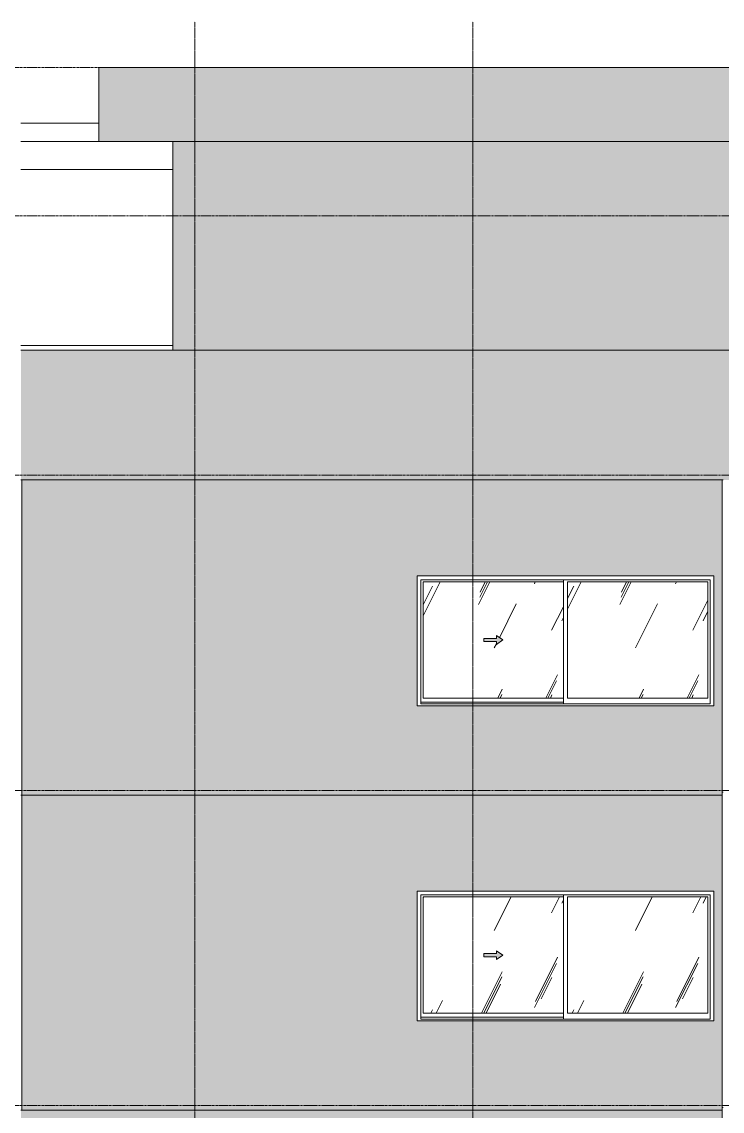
# Model space of a CAD drawing. Header units: millimetres. Extents: x 1240 to 198004, y -7796 to 35300.
# Drawn here: x 142999 to 150554, y 22540 to 34292 of the extents above; entities that cross this region are included whole.
import ezdxf

# ---------------------------------------------------------------- set-up
doc = ezdxf.new("R2010")
doc.units = ezdxf.units.MM
for name, pattern in [('1 NÉT CALL OUT', [6, 3, -3]), ('Centre', [31.75, 6.35, -4.7625, 15.875, -4.7625]), ('Grid Line', [22.225, 12.7, -3.175, 3.175, -3.175])]:
    doc.linetypes.add(name, pattern=pattern)
for name, color, linetype, lineweight in [('0-2', 50, 'Continuous', 5), ('A-DETL-GENF', 92, 'Continuous', 9), ('A-DETL-GENF-2', 92, '1 NÉT CALL OUT', 9), ('A-FLOR', 192, 'Continuous', 9), ('A-FLOR-2', 7, 'Continuous', 9), ('A-FLOR-LEVL-2', 51, 'Centre', 9), ('A-GLAZ', 151, 'Continuous', 9), ('A-GLAZ-3', 7, '1 NÉT CALL OUT', 9), ('A-WALL', 113, 'Continuous', 9), ('A-WALL-PATT-3', 111, 'Continuous', 5), ('A-WALL-PATT-4', 111, 'Continuous', 9), ('I-WALL', 2, 'Continuous', 9), ('S-BEAM-3', 7, 'Continuous', 9), ('S-GRID-1', 1, 'Grid Line', 9)]:
    doc.layers.add(name, color=color, linetype=linetype, lineweight=lineweight)
pattern_1 = [(63.435, (1790.26, 104.33), (-0.001, 1524.001), [532.463, -2875.304]), (63.435, (266.26, 104.33), (-0.001, 1524.001), [532.463, -2875.304]), (63.435, (2519.8, 398.8), (-0.001, 1524.001), [532.463, -2875.304]), (63.435, (995.8, 398.8), (-0.001, 1524.001), [532.463, -2875.304]), (63.435, (2409.4, 294.83), (-0.001, 1524.001), [532.463, -2875.304]), (63.435, (885.4, 294.83), (-0.001, 1524.001), [532.463, -2875.304]), (63.435, (2296.8, 890.1), (-0.001, 1524.001), [258.802, -3148.965]), (63.435, (772.8, 890.1), (-0.001, 1524.001), [258.802, -3148.965]), (63.435, (2223.2, 797.95), (-0.001, 1524.001), [532.463, -2875.304]), (63.435, (699.2, 797.95), (-0.001, 1524.001), [532.463, -2875.304]), (63.435, (2236.2, 864.1), (-0.001, 1524.001), [532.463, -2875.304]), (63.435, (712.2, 864.1), (-0.001, 1524.001), [532.463, -2875.304]), (63.435, (1621.35, 573.94), (-0.001, 1524.001), [532.463, -2875.304]), (63.435, (97.35, 573.94), (-0.001, 1524.001), [532.463, -2875.304]), (63.435, (1634.34, 651.9), (-0.001, 1524.001), [532.463, -2875.304]), (63.435, (110.34, 651.9), (-0.001, 1524.001), [532.463, -2875.304]), (63.435, (1637.84, 708.1), (-0.001, 1524.001), [532.463, -2875.304]), (63.435, (113.84, 708.1), (-0.001, 1524.001), [532.463, -2875.304])]

# ---------------------------------------------------------------- blocks, each defined once
blk = doc.blocks.new('NCV_TKTC_KET CAU_rvt-2-TKCS_MẶT ĐỨNG NỘI KHU 2')
at = {"layer": 'A-FLOR-2'}
for p, q in [((-53312, 33200), (-52472, 33200)), ((-52472, 33000), (-53312, 33000))]:
    blk.add_line(p, q, dxfattribs=at)
at = {"layer": 'S-BEAM-3'}
for p, q in [((-53312, 33200), (-52472, 33200)), ((-53312, 32700), (-51672, 32700))]:
    blk.add_line(p, q, dxfattribs=at)
blk = doc.blocks.new('1_FAMILY RVT - W01-WxH 1400x3200xmm-V493-TKCS_MẶT ĐỨNG NỘI KHU 2')
at = {"layer": 'A-DETL-GENF-2'}
blk.add_hatch(color=256, dxfattribs=at).paths.add_polyline_path([(-48183, 24176), (-48115, 24224), (-48183, 24271), (-48183, 24241), (-48318, 24241), (-48318, 24207), (-48183, 24207)])
at = {"layer": 'A-GLAZ'}
h = blk.add_hatch(dxfattribs=at)
h.set_pattern_fill('FP_43', color=256, style=0, pattern_type=2)
h.set_pattern_definition(pattern_1)
h.paths.add_polyline_path([(-47460, 23597), (-47460, 24851), (-48974, 24851), (-48974, 23597), (-48115, 23597)])
h.paths.add_polyline_path([(-48183, 24176), (-48183, 24207), (-48318, 24207), (-48318, 24241), (-48183, 24241), (-48183, 24271), (-48115, 24224), (-48139, 24207)])
h = blk.add_hatch(dxfattribs=at)
h.set_pattern_fill('FP_43', color=256, style=0, pattern_type=2)
h.set_pattern_definition(pattern_1)
h.paths.add_polyline_path([(-46573, 23597), (-45901, 23597), (-45901, 24851), (-47415, 24851), (-47415, 23597)])
at = {"layer": 'A-DETL-GENF'}
for p, q in [((-48318, 24241), (-48318, 24207)), ((-48318, 24241), (-48183, 24241)), ((-48183, 24241), (-48318, 24241)), ((-48318, 24241), (-48318, 24207)), ((-48183, 24271), (-48183, 24241)), ((-48115, 24224), (-48183, 24271)), ((-48115, 24224), (-48183, 24271)), ((-48183, 24271), (-48183, 24241)), ((-48115, 24224), (-48183, 24176)), ((-48183, 24176), (-48115, 24224)), ((-48318, 24207), (-48183, 24207)), ((-48318, 24207), (-48183, 24207)), ((-48183, 24207), (-48183, 24176)), ((-48183, 24207), (-48183, 24176))]:
    blk.add_line(p, q, dxfattribs=at)
at = {"layer": 'A-GLAZ'}
for p, q in [((-45837, 24914), (-49037, 24914)), ((-49037, 24914), (-49037, 23514)), ((-48996, 24873), (-45878, 24873)), ((-48996, 23533), (-48996, 24873)), ((-48974, 24851), (-48974, 23597)), ((-47460, 24851), (-48974, 24851)), ((-47460, 24873), (-47460, 23533)), ((-47415, 23597), (-47415, 24851)), ((-47415, 24851), (-45901, 24851)), ((-45901, 24851), (-45901, 23597)), ((-45878, 23533), (-45878, 24873)), ((-45837, 24914), (-45837, 23514)), ((-45837, 23514), (-49037, 23514)), ((-47460, 23553), (-48996, 23553)), ((-47460, 23553), (-48996, 23553)), ((-45878, 23533), (-48996, 23533)), ((-48974, 23597), (-47460, 23597)), ((-45901, 23597), (-47415, 23597))]:
    blk.add_line(p, q, dxfattribs=at)
blk = doc.blocks.new('1_FAMILY RVT - W01-WxH 1400x3200xmm-V508-TKCS_MẶT ĐỨNG NỘI KHU 2')
at = {"layer": 'A-DETL-GENF-2'}
blk.add_hatch(color=256, dxfattribs=at).paths.add_polyline_path([(-48183, 27576), (-48115, 27624), (-48183, 27671), (-48183, 27641), (-48318, 27641), (-48318, 27607), (-48183, 27607)])
at = {"layer": 'A-GLAZ'}
h = blk.add_hatch(dxfattribs=at)
h.set_pattern_fill('FP_43', color=256, style=0, pattern_type=2)
h.set_pattern_definition(pattern_1)
h.paths.add_polyline_path([(-48974, 26997), (-47460, 26997), (-47460, 28251), (-48974, 28251), (-48974, 28027)])
h.paths.add_polyline_path([(-48183, 27576), (-48183, 27607), (-48318, 27607), (-48318, 27641), (-48183, 27641), (-48183, 27671), (-48115, 27624), (-48139, 27607)])
h = blk.add_hatch(dxfattribs=at)
h.set_pattern_fill('FP_43', color=256, style=0, pattern_type=2)
h.set_pattern_definition(pattern_1)
h.paths.add_polyline_path([(-46573, 26997), (-45901, 26997), (-45901, 28251), (-47415, 28251), (-47415, 26997)])
at = {"layer": 'A-DETL-GENF'}
for p, q in [((-48318, 27641), (-48318, 27607)), ((-48318, 27641), (-48183, 27641)), ((-48183, 27641), (-48318, 27641)), ((-48318, 27641), (-48318, 27607)), ((-48183, 27671), (-48183, 27641)), ((-48115, 27624), (-48183, 27671)), ((-48115, 27624), (-48183, 27671)), ((-48183, 27671), (-48183, 27641)), ((-48115, 27624), (-48183, 27576)), ((-48183, 27576), (-48115, 27624)), ((-48318, 27607), (-48183, 27607)), ((-48318, 27607), (-48183, 27607)), ((-48183, 27607), (-48183, 27576)), ((-48183, 27607), (-48183, 27576))]:
    blk.add_line(p, q, dxfattribs=at)
at = {"layer": 'A-GLAZ'}
for p, q in [((-45837, 28314), (-49037, 28314)), ((-49037, 28314), (-49037, 26914)), ((-48996, 28273), (-45878, 28273)), ((-48996, 26933), (-48996, 28273)), ((-48974, 28251), (-48974, 26997)), ((-47460, 28251), (-48974, 28251)), ((-47460, 28273), (-47460, 26933)), ((-47415, 26997), (-47415, 28251)), ((-47415, 28251), (-45901, 28251)), ((-45901, 28251), (-45901, 26997)), ((-45878, 26933), (-45878, 28273)), ((-45837, 28314), (-45837, 26914)), ((-45837, 26914), (-49037, 26914)), ((-47460, 26953), (-48996, 26953)), ((-47460, 26953), (-48996, 26953)), ((-45878, 26933), (-48996, 26933)), ((-48974, 26997), (-47460, 26997)), ((-45901, 26997), (-47415, 26997))]:
    blk.add_line(p, q, dxfattribs=at)

msp = doc.modelspace()

# ---------------------------------------------------------------- hatches: boundary and pattern name
at = {"layer": 'A-WALL-PATT-3'}
for points in [[(143839.2, 33000), (143839.2, 33800), (143829.2, 33800), (143829.2, 33000)], [(144629.2, 30750), (150763.7, 30750), (150763.7, 33000), (144629.2, 33000)], [(150564.2, 29350), (151755.8, 29350), (151755.8, 30750), (142989.2, 30750), (142989.2, 29350), (150563.7, 29350)]]:
    msp.add_hatch(color=256, dxfattribs=at).paths.add_polyline_path(points)
h = msp.add_hatch(color=256, dxfattribs=at)
h.paths.add_polyline_path([(147263.7, 25950), (150554.1, 25950), (150554.1, 29350), (142999.2, 29350), (142999.2, 25950), (147169.1, 25950)])
h.paths.add_polyline_path([(150463.7, 26914.4), (147263.7, 26914.4), (147263.7, 28314.4), (150463.7, 28314.4), (150463.7, 26933.5)])
h = msp.add_hatch(color=256, dxfattribs=at)
h.paths.add_polyline_path([(143330.4, 22550), (150554.1, 22550), (150554.1, 25950), (142999.2, 25950), (142999.2, 22550)])
h.paths.add_polyline_path([(148663.7, 23514.4), (147263.7, 23514.4), (147263.7, 24914.4), (150463.7, 24914.4), (150463.7, 23514.4), (149728.2, 23514.4)])
h = msp.add_hatch(color=256, dxfattribs=at)
h.paths.add_polyline_path([(150554.1, 19150), (150554.1, 22550), (142989.2, 22550), (142989.2, 19150), (149728.2, 19150)])
h.paths.add_polyline_path([(148663.7, 20114.4), (147263.7, 20114.4), (147263.7, 21514.4), (150463.7, 21514.4), (150463.7, 20114.4), (149728.2, 20114.4)])
at = {"layer": 'A-WALL-PATT-4'}
msp.add_hatch(color=256, dxfattribs=at).paths.add_polyline_path([(151564.1, 33000), (151564.1, 33800), (143839.2, 33800), (143839.2, 33000), (149728.2, 33000)])

# ---------------------------------------------------------------- linework, layer by layer
at = {"layer": 'A-FLOR'}
for p, q in [((150554.1, 25980), (150563.7, 25980)), ((150554.1, 22580), (150563.7, 22580))]:
    msp.add_line(p, q, dxfattribs=at)
at = {"layer": 'A-FLOR-LEVL-2'}
for p, q in [((104944.5, 33800), (194512.3, 33800)), ((104944.5, 32200), (194512.3, 32200)), ((104944.5, 29400), (194512.3, 29400)), ((104944.5, 26000), (194512.3, 26000)), ((104944.5, 22600), (194512.3, 22600))]:
    msp.add_line(p, q, dxfattribs=at)
at = {"layer": 'A-WALL'}
for p, q in [((144629.2, 30800), (142989.2, 30800)), ((150554.1, 29350), (142989.2, 29350)), ((142999.2, 29350), (142999.2, 22550)), ((150554.1, 5800), (150554.1, 29350)), ((142999.2, 26000), (139455.8, 26000)), ((150554.1, 25950), (142989.2, 25950)), ((142999.2, 25950), (150554.1, 25950)), ((142989.2, 22550), (150554.1, 22550)), ((150554.1, 22550), (142999.2, 22550))]:
    msp.add_line(p, q, dxfattribs=at)
at = {"layer": 'I-WALL'}
for p, q in [((143829.2, 33000), (143829.2, 33800)), ((151574.1, 33800), (143829.2, 33800)), ((143829.2, 33000), (151574.1, 33000)), ((144629.2, 33000), (144629.2, 30750)), ((151755.8, 30750), (142989.2, 30750)), ((142999.2, 29350), (150563.7, 29350))]:
    msp.add_line(p, q, dxfattribs=at)
at = {"layer": 'S-GRID-1'}
for p, q in [((144864.2, 30542.5), (144864.2, 34292.5)), ((147864.2, 30542.5), (147864.2, 34292.5)), ((144864.2, 5.5), (144864.2, 30542.5)), ((147864.2, 5.5), (147864.2, 30542.5))]:
    msp.add_line(p, q, dxfattribs=at)

# ---------------------------------------------------------------- block references
at = {"layer": '0-2'}
msp.add_blockref('NCV_TKTC_KET CAU_rvt-2-TKCS_MẶT ĐỨNG NỘI KHU 2', (196301.1, 0), dxfattribs=at)
at = {"layer": 'A-GLAZ-3'}
for name in ['1_FAMILY RVT - W01-WxH 1400x3200xmm-V508-TKCS_MẶT ĐỨNG NỘI KHU 2', '1_FAMILY RVT - W01-WxH 1400x3200xmm-V493-TKCS_MẶT ĐỨNG NỘI KHU 2']:
    msp.add_blockref(name, (196301.1, 0), dxfattribs=at)

doc.saveas('drawing.dxf')
